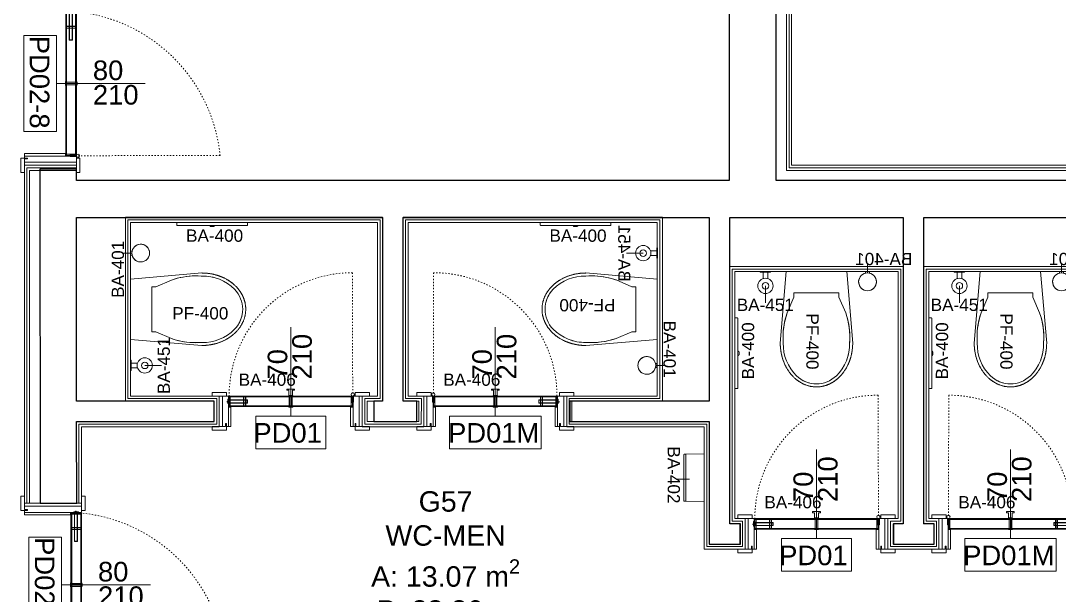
# Model space of a CAD drawing. Header units: centimetres. Extents: x 118932 to 154602, y -32682 to -23521.
# Drawn here: x 134831 to 135339, y -29426 to -29145 of the extents above; entities that cross this region are included whole.
import ezdxf

# ---------------------------------------------------------------- set-up
doc = ezdxf.new("R2010")
doc.units = ezdxf.units.CM
doc.header["$LTSCALE"] = 50
doc.header["$MEASUREMENT"] = 0
doc.linetypes.add('ACAD_ISO03W100', pattern=[30, 12, -18])
for name, color, linetype, lineweight, true_color in [('GEN_00_BL_Yazı', 7, 'Continuous', 0, 0x4f5250), ('GEN_00_BL_Ölçü Dış', 7, 'Continuous', 5, 0x766a5e), ('GEN_02_TF_Islak Hacim', 7, 'Continuous', 5, 0x007cb0), ('GEN_02_TF_Kapı', 7, 'Continuous', 9, 0x4a3526), ('GEN_05_ML_Ahşap', 7, 'Continuous', 9, 0x745e3d), ('GEN_05_ML_Alçıpan_giydirme', 7, 'Continuous', 18, 0x7ebab5), ('GEN_06_GR_İnce', 7, 'Continuous', 13, 0xb0b0a9), ('KALACAK DUVARLAR', 7, 'Continuous', 30, 0x005387)]:
    doc.layers.add(name, color=color, linetype=linetype, lineweight=lineweight, true_color=true_color)
doc.styles.add('ARIAL', font='arial.ttf')
doc.styles.add('arial_1_18', font='arial.ttf', dxfattribs={"height": 0.2})
doc.styles.add('Arial_6', font='arial.ttf', dxfattribs={"height": 59.5325})

# ---------------------------------------------------------------- blocks, each defined once
blk = doc.blocks.new('KALACAK DUVARLAR LEVEL 0 A BLOK')
at = {"layer": 'KALACAK DUVARLAR'}
blk.add_line((59713.87, 8268.41), (59713.87, 8268.41), dxfattribs=at)
for points in [[(60233.29, 8078.24), (60231.9, 8079.63), (60231.9, 8268.41), (60056.7, 8268.41), (60056.7, 9451.6), (60105.33, 9451.6), (60105.33, 9417.64), (60123.33, 9417.64), (60123.33, 9468.1), (59695.87, 9468.1), (59695.87, 9405.6), (59717.37, 9405.6), (59717.37, 9450.1), (59999.61, 9450.1), (59999.61, 9405.6), (60033.61, 9405.6), (60033.61, 8465.69), (59695.87, 8465.69), (59695.87, 8432.78)], [(60033.61, 8447.69), (60033.61, 8268.41), (59713.87, 8268.41), (59713.87, 8273.94), (59695.87, 8273.94), (59696.05, 8110.39), (59714.05, 8110.39), (59713.87, 8150.4), (59781.37, 8150.4), (59781.37, 8160.4), (59713.87, 8160.4), (59713.87, 8250.4), (59863.87, 8250.4), (59863.87, 8160.4), (59859.57, 8160.4), (59859.57, 8150.4), (59880.57, 8150.4), (59880.57, 8160.4), (59873.88, 8160.4), (59873.88, 8250.4), (60023.88, 8250.4), (60023.88, 8160.4), (59955.57, 8160.4), (59955.57, 8150.4), (60023.88, 8150.4), (60023.88, 8090.4), (60039.08, 8090.4), (60039.08, 8100.4), (60033.88, 8100.4), (60033.88, 8250.4), (60044.8, 8250.4), (60118.89, 8250.4), (60118.89, 8100.4), (60114.08, 8100.4), (60114.08, 8090.4), (60134.08, 8090.4), (60134.08, 8100.4), (60128.89, 8100.4), (60128.89, 8250.4), (60213.89, 8250.4)]]:
    blk.add_lwpolyline(points, dxfattribs=at)
blk = doc.blocks.new('Toilet-Tissue-Dispenser_Bobrick_B-35883 - BA-400 Double Paper Holder-13679418-RESTROOMS _ POOL BAR - PLANS')
at = {"layer": 'GEN_02_TF_Islak Hacim'}
for p, q in [((40839.4, 11299.3), (40839.4, 11312)), ((40839.4, 11312), (41185.5, 11312)), ((41001.8, 11297.7), (40841, 11297.7)), ((41023.2, 11297.7), (41001.8, 11297.7)), ((41183.9, 11297.7), (41023.2, 11297.7)), ((41185.5, 11312), (41185.5, 11299.3)), ((41019.6, 11291.4), (41005.3, 11291.4))]:
    blk.add_line(p, q, dxfattribs=at)
for centre, radius, start, end in [((40841, 11299.3), 1.59, 180, 270), ((41001.8, 11296.8), 0.879, 90, 187.2939), ((41007, 11297.5), 6.14, 187.2939, 247.3604), ((41017.9, 11297.5), 6.14, 292.6396, 352.7061), ((41023.2, 11296.8), 0.879, 352.7061, 90), ((41183.9, 11299.3), 1.59, 270, 0), ((41005.3, 11292.2), 0.8, 204.0212, 270), ((41019.6, 11292.2), 0.8, 270, 335.9788)]:
    blk.add_arc(centre, radius, start, end, dxfattribs=at)
at = {"layer": 'GEN_00_BL_Yazı', "insert": (40884.6, 11216.8), "char_height": 60, "width": 265.421, "attachment_point": 7, "rotation": 359.924, "style": 'Arial_6'}
blk.add_mtext('BA-400', dxfattribs=at)
blk = doc.blocks.new('BA 401 toilet brush holder')
at = {"layer": 'GEN_00_BL_Yazı'}
blk.add_line((-0.01, -4.19), (-0.01, -8.64), dxfattribs=at)
at = {"layer": 'GEN_02_TF_Islak Hacim'}
for p, q in [((-1, -4.23), (-1, -5)), ((-1, -4.23), (-1, -5)), ((-1, -5), (1, -5)), ((1, -5), (-1, -5)), ((1, -5), (1, -4.23)), ((1, -4.23), (1, -5))]:
    blk.add_line(p, q, dxfattribs=at)
blk.add_circle((0, 0), 4.35, dxfattribs=at)
blk.add_arc((0, 0), 4.35, 283.2903, 256.7097, dxfattribs=at)
at = {"layer": 'GEN_00_BL_Yazı', "insert": (21.94, -14.19), "char_height": 6, "width": 26.5421, "attachment_point": 1, "rotation": 180, "style": 'Arial_6'}
blk.add_mtext('BA-401', dxfattribs=at)
blk = doc.blocks.new('BA 406 HOOK')
at = {"layer": 'GEN_02_TF_Islak Hacim'}
for p, q in [((-2.38, 0), (-2.38, -0.32)), ((-2.38, 0), (2.38, 0)), ((-2.3, 0), (-2.38, 0)), ((2.38, 0), (2.3, 0)), ((2.38, -0.32), (2.38, 0)), ((-2.38, -0.32), (-2.3, -0.32)), ((-0.92, -0.32), (-2.38, -0.32)), ((-1.91, -3.19), (-1.91, -3.81)), ((-1.91, -3.19), (-0.92, -3.19)), ((-1.84, -3.19), (-1.91, -3.19)), ((-1.91, -3.81), (-1.84, -3.81)), ((1.9, -3.81), (-1.91, -3.81)), ((-0.92, -0.32), (-0.92, -3.19)), ((0.92, -3.19), (0.92, -0.32)), ((2.38, -0.32), (0.92, -0.32)), ((0.92, -3.19), (1.9, -3.19)), ((1.9, -3.19), (1.84, -3.19)), ((1.84, -3.81), (1.9, -3.81)), ((1.9, -3.81), (1.9, -3.19)), ((2.3, -0.32), (2.38, -0.32))]:
    blk.add_line(p, q, dxfattribs=at)
at = {"layer": 'GEN_00_BL_Yazı', "insert": (25.5, -11.38), "char_height": 6, "width": 26.5421, "attachment_point": 1, "rotation": 180, "style": 'Arial_6'}
blk.add_mtext('BA-406', dxfattribs=at)
blk = doc.blocks.new('common areas toilet pf400')
at = {"layer": 'GEN_02_TF_Islak Hacim'}
for p, q in [((0, 14.8), (34.95, 17.75)), ((0, 14.8), (34.95, 17.75)), ((0, -14.8), (0, 14.8)), ((10.45, 10.98), (12.45, 10.98)), ((10.45, -11.02), (10.45, 10.98)), ((10.45, 10.98), (12.45, 10.98)), ((12.45, 10.98), (20.12, 14.31)), ((12.45, 10.98), (20.12, 14.31)), ((10.45, -8.02), (10.45, -11.02)), ((34.95, -17.75), (0, -14.8)), ((34.95, -17.75), (0, -14.8)), ((12.45, -11.02), (10.45, -11.02)), ((12.45, -11.02), (10.45, -11.02))]:
    blk.add_line(p, q, dxfattribs=at)
at = {"layer": 'GEN_02_TF_Islak Hacim', "flags": 128}
blk.add_lwpolyline([(20.12, -14.35, 0.102893), (34.95, -16.27, 0.208147), (50.97, -9.8, 0.407287), (50.97, 9.76, 0.208147), (34.95, 16.23, 0.102893), (20.12, 14.31), (21.51, 14.77), (22.93, 15.16), (24.36, 15.5), (25.8, 15.79), (27.25, 16.01), (28.71, 16.18), (30.17, 16.29), (31.64, 16.33), (33.11, 16.33), (34.58, 16.26), (34.95, 16.23, -0.103003), (43.63, 14.66)], format="xyb", dxfattribs=at)
blk.add_lwpolyline([(34.95, -16.27), (33.48, -16.35), (32.01, -16.38), (30.55, -16.34), (29.08, -16.25), (27.62, -16.1), (26.16, -15.89), (24.72, -15.62), (23.29, -15.29), (21.87, -14.91), (20.47, -14.47), (20.12, -14.35), (12.45, -11.02), (10.45, -11.02)], dxfattribs=at)
at = {"layer": 'GEN_02_TF_Islak Hacim'}
blk.add_arc((40.95, -0.02), 14, 330.4944, 345.2869, dxfattribs=at)
blk.add_rational_spline([(34.95, -17.75), (42.82, -17.75), (49.63, -14.5), (53.57, -8.88), (57.5, -3.25), (57.5, 3.25), (53.57, 8.88), (49.63, 14.5), (42.82, 17.75), (34.95, 17.75), (36.56, 17.75), (39.77, 17.45), (44.36, 16.13), (48.47, 13.99), (51.9, 11.16), (54.48, 7.77), (56.09, 3.98), (56.45, 1.33), (56.45, 0), (56.45, -1.33), (56.09, -3.98), (54.48, -7.77), (51.9, -11.16), (48.47, -13.99), (44.36, -16.13), (39.77, -17.45), (36.56, -17.75), (34.95, -17.75)], [1, 0.910683602523, 0.910683602523, 1, 0.910683602523, 0.910683602523, 1, 0.910683602523, 0.910683602523, 1, 1, 1, 1, 1, 1, 1, 1, 1, 1, 1, 1, 1, 1, 1, 1, 1, 1, 1], degree=3, knots=[0, 0, 0, 0, 1.047198, 1.047198, 1.047198, 2.094395, 2.094395, 2.094395, 3.141593, 3.141593, 3.141593, 3.28445, 3.427307, 3.570164, 3.713021, 3.855878, 3.998736, 4.141593, 4.141593, 4.141593, 4.28445, 4.427307, 4.570164, 4.713021, 4.855878, 4.998736, 5.141593, 5.141593, 5.141593, 5.141593], dxfattribs=at)
at = {"layer": 'GEN_00_BL_Yazı', "insert": (20.45, -5.06), "char_height": 6, "width": 13.2711, "attachment_point": 7, "style": 'Arial_6'}
blk.add_mtext('PF-400', dxfattribs=at)
blk = doc.blocks.new('hand dryer ba402')
at = {"layer": 'GEN_00_BL_Yazı'}
blk.add_line((-13.71, 11), (-7.12, 11), dxfattribs=at)
at = {"layer": 'GEN_02_TF_Islak Hacim'}
blk.add_lwpolyline([(-8.94, 0.17), (0, 0), (0, 23.33), (-8.94, 23.16), (-8.94, 0.17), (-9.73, 0.17, -0.414214), (-9.93, 0.37), (-9.93, 22.96, -0.414214), (-9.74, 23.16), (-8.94, 23.16)], format="xyb", dxfattribs=at)
at = {"layer": 'GEN_00_BL_Yazı', "insert": (-11.87, -0.94), "char_height": 6, "width": 26.5421, "attachment_point": 3, "rotation": 270.0002, "style": 'Arial_6'}
blk.add_mtext('BA-402', dxfattribs=at)
blk = doc.blocks.new('Accessory-Tissue_Holder-KOHLER-Composed-K-73148 - BA-451 SPARE TP-14820996-TYPE GxL')
at = {"layer": 'GEN_00_BL_Yazı'}
blk.add_line((-52678, -5376.6), (-52678.1, -5294), dxfattribs=at)
at = {"layer": 'GEN_02_TF_Islak Hacim'}
blk.add_lwpolyline([(-52653.4, -5226.7), (-52667.2, -5226.7), (-52688.8, -5226.7), (-52702.6, -5226.7, -0.414214), (-52703.4, -5225.8), (-52703.4, -5224.2), (-52652.6, -5224.2), (-52652.6, -5225.8, -0.414214)], format="xyb", close=True, dxfattribs=at)
for points in [[(-52688.8, -5226.7, 0.414214), (-52689.4, -5227.3), (-52689.4, -5258.6)], [(-52666.5, -5258.6), (-52666.5, -5227.3, 0.414214), (-52667.2, -5226.7)]]:
    blk.add_lwpolyline(points, format="xyb", dxfattribs=at)
for radius in [37.3, 15.9]:
    blk.add_circle((-52678, -5294.1), radius, dxfattribs=at)
at = {"layer": 'GEN_00_BL_Yazı', "insert": (-52538.9, -5356.8), "char_height": 60, "width": 265.421, "attachment_point": 3, "style": 'Arial_6'}
blk.add_mtext('BA-451', dxfattribs=at)
blk = doc.blocks.new('LEVEL 0 ISLAK HACİM')
at = {"xscale": 0.1, "yscale": 0.1, "zscale": 0.1}
for p in [(-9532.85, -3968.44, 0), (-9354.84, -3968.44, 0)]:
    blk.add_blockref('Toilet-Tissue-Dispenser_Bobrick_B-35883 - BA-400 Double Paper Holder-13679418-RESTROOMS _ POOL BAR - PLANS', p, dxfattribs=at)
at = {"extrusion": (-0.000295505, 0.000122402, 1), "xscale": -0.1000000000000001, "yscale": 0.1000000000000002, "zscale": 0.1000000000000001, "rotation": 270.0000020724087}
blk.add_blockref('Accessory-Tissue_Holder-KOHLER-Composed-K-73148 - BA-451 SPARE TP-14820996-TYPE GxL', (-4691.05, 2415.55, 1.19), dxfattribs=at)
at = {"color": 1, "lineweight": 100}
for name, p, rotation in [('BA 401 toilet brush holder', (-5466.61, -2852.24, 0), 270), ('BA 401 toilet brush holder', (-5218.71, -2907.25, 0), 90), ('BA 406 HOOK', (-5393.11, -2922.62, 0.01), 180), ('BA 406 HOOK', (-5292.91, -2922.62, 0.01), 180), ('BA 406 HOOK', (-5135.59, -2982.62, 0.01), 180), ('BA 406 HOOK', (-5040.59, -2982.62, 0.01), 180)]:
    blk.add_blockref(name, p, dxfattribs=dict(at, rotation=rotation))
at = {"color": 1, "lineweight": 100, "xscale": -1, "rotation": 180}
for p in [(-5110.59, -2866.33, 0), (-5015.57, -2866.33, 0)]:
    blk.add_blockref('BA 401 toilet brush holder', p, dxfattribs=at)
blk.add_blockref('common areas toilet pf400', (-5471.61, -2879.75, 0))
for name, p, rotation in [('common areas toilet pf400', (-5213.59, -2879.75, 0), 180), ('common areas toilet pf400', (-5135.59, -2861.33, 0), 270), ('common areas toilet pf400', (-5040.58, -2861.33, 0), 270), ('hand dryer ba402', (-5190.59, -2973.92, 0), 359.9998141143189)]:
    blk.add_blockref(name, p, dxfattribs=dict(rotation=rotation))
at = {"extrusion": (0.000122402, -0.000295505, 1), "xscale": 0.1000000000000002, "yscale": 0.1000000000000002, "zscale": 0.1000000000000002}
for p in [(107.21, -2338.91, 0.22), (202.21, -2338.91, 0.23)]:
    blk.add_blockref('Accessory-Tissue_Holder-KOHLER-Composed-K-73148 - BA-451 SPARE TP-14820996-TYPE GxL', p, dxfattribs=at)
at = {"xscale": 0.1000000000000026, "yscale": 0.1000000000000026, "zscale": 0.1000000000000026, "rotation": 90}
for p in [(-4044.39, -7002.57, 0), (-3949.38, -7002.57, 0)]:
    blk.add_blockref('Toilet-Tissue-Dispenser_Bobrick_B-35883 - BA-400 Double Paper Holder-13679418-RESTROOMS _ POOL BAR - PLANS', p, dxfattribs=at)
at = {"extrusion": (0.000295505, 0.000122402, 1), "xscale": 0.1000000000000001, "yscale": 0.1000000000000001, "zscale": 0.1000000000000001, "rotation": 89.99999792759128}
blk.add_blockref('Accessory-Tissue_Holder-KOHLER-Composed-K-73148 - BA-451 SPARE TP-14820996-TYPE GxL', (-5994.02, 2360.55, -1.97), dxfattribs=at)
blk = doc.blocks.new('level 0 main tower duvarlar')
at = {"layer": 'GEN_05_ML_Alçıpan_giydirme'}
for points in [[(-2390.86, -1352.17), (-2486.58, -1256.45), (-2486.58, -1079.54), (-2661.78, -1079.54), (-2661.78, 47.14)], [(-2660.53, 47.14), (-2660.53, -1078.29), (-2485.33, -1078.29), (-2485.33, -1255.93), (-2389.98, -1351.28)], [(-2659.28, 47.14), (-2659.28, -1077.04), (-2484.08, -1077.04), (-2484.08, -1255.41), (-2389.1, -1350.4), (-2401.45, -1362.81)], [(-3009.61, -1084.54), (-3009.61, -1077.04), (-3035.11, -1077.04), (-3035.11, -1242.55), (-3007.11, -1242.55), (-3007.11, -1205.05), (-2939.61, -1205.05), (-2939.61, -1190.05), (-2983.11, -1190.05), (-2983.11, -1105.04), (-2862.1, -1105.04), (-2862.1, -1190.05), (-2869.61, -1190.05), (-2869.61, -1205.05), (-2839.41, -1205.05), (-2839.41, -1190.05), (-2847.1, -1190.05), (-2847.1, -1105.04), (-2725.09, -1105.04), (-2725.09, -1190.05), (-2769.41, -1190.05), (-2769.41, -1205.05), (-2702.09, -1205.05), (-2702.09, -1265.05), (-2682.09, -1265.05), (-2682.09, -1250.05), (-2687.09, -1250.05), (-2687.09, -1129.13), (-2607.09, -1129.13), (-2607.09, -1250.05), (-2612.09, -1250.05), (-2612.09, -1265.05), (-2587.09, -1265.05), (-2587.09, -1250.05), (-2592.09, -1250.05), (-2592.09, -1129.13), (-2512.08, -1129.13)], [(-3033.86, -1242.55), (-3033.86, -1078.29), (-3009.61, -1078.29)], [(-3009.61, -1079.54), (-3032.61, -1079.54), (-3032.61, -1242.55)], [(-3009.61, -1242.55), (-3009.61, -1202.55), (-2942.11, -1202.55), (-2942.11, -1192.55), (-2985.61, -1192.55), (-2985.61, -1102.54), (-2859.6, -1102.54), (-2859.6, -1192.55), (-2867.11, -1192.55), (-2867.11, -1202.55), (-2841.95, -1202.55), (-2841.88, -1192.55), (-2849.6, -1192.55), (-2849.6, -1102.54), (-2722.59, -1102.54), (-2722.59, -1192.55), (-2766.91, -1192.55), (-2766.91, -1202.55), (-2699.59, -1202.55), (-2699.59, -1262.55), (-2684.59, -1262.55), (-2684.59, -1252.55), (-2689.59, -1252.55), (-2689.59, -1126.63), (-2604.59, -1126.63), (-2604.59, -1252.55), (-2609.59, -1252.55), (-2609.59, -1262.55), (-2589.59, -1262.55), (-2589.59, -1252.55), (-2594.59, -1252.55), (-2594.59, -1126.63), (-2509.58, -1126.63)], [(-3008.36, -1242.55), (-3008.36, -1203.8), (-2940.86, -1203.8), (-2940.86, -1191.3), (-2984.36, -1191.3), (-2984.36, -1103.79), (-2860.85, -1103.79), (-2860.85, -1191.3), (-2868.36, -1191.3), (-2868.36, -1203.8), (-2840.68, -1203.8), (-2840.64, -1191.3), (-2848.35, -1191.3), (-2848.35, -1103.79), (-2723.84, -1103.79), (-2723.84, -1191.3), (-2768.16, -1191.3), (-2768.16, -1203.8), (-2700.84, -1203.8), (-2700.84, -1263.8), (-2683.34, -1263.8), (-2683.34, -1251.3), (-2688.34, -1251.3), (-2688.34, -1127.88), (-2605.84, -1127.88), (-2605.84, -1251.3), (-2610.84, -1251.3), (-2610.84, -1263.8), (-2588.34, -1263.8), (-2588.34, -1251.3), (-2593.34, -1251.3), (-2593.34, -1127.88), (-2510.83, -1127.88)]]:
    blk.add_lwpolyline(points, dxfattribs=at)
blk = doc.blocks.new('PD01')
at = {"layer": 'GEN_02_TF_Kapı'}
for p, q in [((-65.5, 0), (-70, 0)), ((-65.5, 0), (-65.5, -15)), ((-58.07, 0), (-58.07, -5.2, 0)), ((-57.07, 0), (-57.07, -5.2, 0)), ((-35.7, 0), (-35.7, -5.2, 0)), ((-34.31, 0), (-34.31, -5.2, 0)), ((-5.1, 0.14), (-5.1, -3)), ((-4.8, 0.01), (-4.8, -3)), ((-4.5, 0.01), (-4.5, -3)), ((-4.2, 0.14), (-4.2, -3)), ((-66.2, -2.73), (-65.2, -2.06)), ((-66.2, -2.99), (-66.2, -2.73)), ((-66.2, -2.99), (-65.2, -3.11)), ((-65.8, -1.47), (-65.8, -2.46)), ((-65.7, -1.47), (-65.8, -1.47)), ((-65.8, -3.04), (-65.8, -3.69)), ((-65.8, -3.69), (-65.7, -3.69)), ((-65.18, -2.6), (-65.5, -2.26)), ((-65.18, -2.6), (-65.5, -2.26)), ((-65.18, -2.6), (-65.5, -3.01)), ((-4.8, 0), (-65.2, 0)), ((-65.2, -5.2), (-65.2, 0)), ((-4.8, -0.4), (-65.2, -0.4)), ((-65.2, -2.06), (-65.2, -3.11)), ((-65.2, -2.54), (-65.2, -2.12)), ((-65.18, -2.54), (-65.2, -2.54)), ((-65.2, -2.55), (-65.18, -2.55)), ((-65.2, -2.65), (-65.2, -2.55)), ((-65.2, -2.65), (-65.18, -2.65)), ((-65.2, -3.08), (-65.2, -2.66)), ((-65.18, -2.66), (-65.2, -2.66)), ((-65.2, -3.11), (-65.2, -2.99)), ((-4.8, -4.8), (-65.2, -4.8)), ((-65.18, -2.1), (-64.82, -2.1)), ((-65.18, -2.54), (-65.18, -2.12)), ((-65.18, -2.12), (-64.82, -2.12)), ((-65.18, -2.45), (-65.18, -2.55)), ((-65.18, -2.45), (-65.07, -2.45)), ((-65.18, -2.65), (-65.18, -2.55)), ((-65.18, -2.65), (-65.18, -2.75)), ((-65.18, -3.08), (-65.18, -2.66)), ((-65.18, -2.75), (-65.07, -2.75)), ((-64.82, -3.08), (-65.18, -3.08)), ((-64.82, -3.1), (-65.18, -3.1)), ((-65.07, -2.12), (-65.07, -3.08)), ((-65.07, -2.45), (-65.07, -2.75)), ((-64.82, -2.12), (-64.82, -3.08)), ((-64.8, -2.12), (-64.8, -3.08)), ((-64.6, -4.8), (-64.6, -0.4)), ((-5.4, -4.8), (-5.4, -0.4)), ((-5.2, -2.12), (-5.2, -3.08)), ((-4.82, -2.1), (-5.18, -2.1)), ((-5.18, -3.1), (-4.82, -3.1)), ((-5.1, -3), (-4.8, -3)), ((-4.93, -2.12), (-4.93, -3.08)), ((-4.82, -2.45), (-4.93, -2.45)), ((-4.93, -2.45), (-4.93, -2.75)), ((-4.82, -2.75), (-4.93, -2.75)), ((-4.82, -2.6), (-4.5, -2.26)), ((-4.82, -2.6), (-4.5, -2.26)), ((-4.82, -2.45), (-4.82, -2.55)), ((-4.8, -2.55), (-4.82, -2.55)), ((-4.82, -2.65), (-4.82, -2.55)), ((-4.82, -2.6), (-4.5, -3.01)), ((-4.82, -2.65), (-4.82, -2.75)), ((-4.8, -2.65), (-4.82, -2.65)), ((-4.8, -5.2), (-4.8, 0)), ((-4.8, -2.54), (-4.8, -2.12)), ((-4.8, -2.65), (-4.8, -2.55)), ((-4.8, -3.08), (-4.8, -2.66)), ((-4.5, 0), (-4.5, -15)), ((-4.5, 0), (0, 0)), ((-4.5, -3), (-4.2, -3)), ((-64.3, -5.4), (-65.5, -5.4)), ((-4.8, -5.2), (-65.2, -5.2)), ((-64.3, -5.4), (-64.3, -15)), ((-34.41, -5.2), (-35.6, -5.2)), ((-5.7, -5.4), (-5.7, -15)), ((-5.7, -5.4), (-4.5, -5.4)), ((-66.5, -13.5), (-66.9, -13.5)), ((-66.9, -13.5), (-66.9, -15)), ((-66.5, -15), (-66.5, -13.5)), ((-64.3, -15), (-66.5, -15)), ((-5.7, -15), (-3.5, -15)), ((-3.5, -15), (-3.5, -13.5)), ((-3.5, -13.5), (-3.1, -13.5)), ((-3.1, -13.5), (-3.1, -15)), ((-3.1, -15), (0, -15))]:
    blk.add_line(p, q, dxfattribs=at)
at = {"layer": 'GEN_02_TF_Kapı', "linetype": 'ACAD_ISO03W100', "ltscale": 0.001}
blk.add_lwpolyline([(-65.2, 0, -0.414214), (-4.8, 60.4), (-4.65, 0.8)], format="xyb", dxfattribs=at)
at = {"layer": 'GEN_02_TF_Kapı'}
for points in [[(-66.5, 0), (-73.5, 0), (-73.5, 1.75), (-66.5, 1.75)], [(-68.5, 0), (-70, 0), (-70, -15), (-68.5, -15)], [(-57.97, 0), (-58.07, 0), (-58.07, -5.2), (-57.97, -5.2)], [(-58.07, 0), (-57.97, 0), (-57.97, -5.2), (-58.07, -5.2)], [(-57.17, -5.2), (-57.97, -5.2), (-57.97, 0), (-57.17, 0)], [(-57.17, 0), (-57.07, 0), (-57.07, -5.2), (-57.17, -5.2)], [(-57.07, 0), (-57.17, 0), (-57.17, -5.2), (-57.07, -5.2)], [(-36, 0), (-34, 0), (-34, 0.2), (-34.4, 0.3), (-35.6, 0.3), (-36, 0.2)], [(-35.6, 0), (-35.7, 0), (-35.7, -5.2), (-35.6, -5.2)], [(-35.6, -5.2), (-34.4, -5.2), (-34.4, 0), (-35.6, 0)], [(-34.41, 0), (-34.31, 0), (-34.31, -5.2), (-34.41, -5.2)], [(-3.5, 0), (3.5, 0), (3.5, 1.75), (-3.5, 1.75)], [(-65.7, -3.69), (-65.5, -3.69), (-65.5, -1.47), (-65.7, -1.47)], [(-65.2, -3.47), (-65, -3.47), (-65, -1.55), (-65.2, -1.55)], [(-56.25, -1.95), (-65.1, -1.95), (-65.1, -3.47), (-56.25, -3.47)], [(-56.35, -2.05), (-65, -2.05), (-65, -3.37), (-56.35, -3.37)], [(0, 0), (-1.5, 0), (-1.5, -15), (0, -15)], [(-36.01, -5.4), (-34.01, -5.4), (-34.01, -5.2), (-36.01, -5.2)]]:
    blk.add_lwpolyline(points, close=True, dxfattribs=at)
for points in [[(-4.8, -2.54), (-4.82, -2.54), (-4.82, -2.12), (-5.18, -2.12), (-5.18, -3.08), (-4.82, -3.08), (-4.82, -2.66), (-4.8, -2.66)], [(-66.9, -15), (-73.5, -15), (-73.5, -16.75), (-66.5, -16.75), (-66.5, -15)], [(-3.1, -15), (3.5, -15), (3.5, -16.75), (-3.5, -16.75), (-3.5, -15)]]:
    blk.add_lwpolyline(points, dxfattribs=at)
blk.add_circle((-4.65, 0.8), 0.8, dxfattribs=at)
for centre, start, end in [((-65.18, -2.12), 91.5433, 178.4567), ((-65.18, -3.08), 181.5433, 268.4567), ((-64.82, -2.12), 1.5433, 88.4567), ((-64.82, -3.08), 271.5433, 358.4567), ((-5.18, -2.12), 91.5433, 178.4567), ((-5.18, -3.08), 181.5433, 268.4567), ((-4.82, -2.12), 1.5433, 88.4567), ((-4.82, -3.08), 271.5433, 358.4567)]:
    blk.add_arc(centre, 0.0206, start, end, dxfattribs=at)
at = {"layer": 'GEN_05_ML_Ahşap'}
blk.add_lwpolyline([(-35, -9.81), (-35, 33.75)], dxfattribs=at)
blk.add_lwpolyline([(-17.84, -25.81), (-52.16, -25.81), (-52.16, -9.81), (-17.84, -9.81)], close=True, dxfattribs=at)
at = {"layer": 'GEN_00_BL_Yazı', "char_height": 9.6, "attachment_point": 7, "rotation": 90, "style": 'arial_1_18'}
for s, insert in [('\\A1;210', (-24.56, 8.09)), ('\\A1;70', (-36.56, 8.07))]:
    blk.add_mtext_dynamic_manual_height_columns(s, width=2834.1518, gutter_width=1500, heights=[310.23], dxfattribs=dict(at, insert=insert))
at = {"layer": 'GEN_00_BL_Yazı', "insert": (-19.75, -22.98), "char_height": 9.6, "attachment_point": 9, "style": 'arial_1_18'}
blk.add_mtext_dynamic_manual_height_columns('\\A1;PD01', width=2834.1518, gutter_width=1500, heights=[310.23], dxfattribs=at)
blk = doc.blocks.new('PD02-8')
at = {"layer": 'GEN_02_TF_Kapı'}
for p, q in [((-75.5, 0), (-80, 0)), ((-75.5, 0), (-75.5, -25.5)), ((-68.07, 0), (-68.07, -5.2, 0)), ((-67.07, 0), (-67.07, -5.2, 0)), ((-40.7, 0), (-40.7, -5.2, 0)), ((-39.31, 0), (-39.31, -5.2, 0)), ((-5.1, 0.14), (-5.1, -3)), ((-4.8, 0.01), (-4.8, -3)), ((-4.5, 0.01), (-4.5, -3)), ((-4.2, 0.14), (-4.2, -3)), ((-76.2, -2.73), (-75.2, -2.06)), ((-76.2, -2.99), (-76.2, -2.73)), ((-76.2, -2.99), (-75.2, -3.11)), ((-75.8, -1.47), (-75.8, -2.46)), ((-75.7, -1.47), (-75.8, -1.47)), ((-75.8, -3.04), (-75.8, -3.69)), ((-75.8, -3.69), (-75.7, -3.69)), ((-75.18, -2.6), (-75.5, -2.26)), ((-75.18, -2.6), (-75.5, -2.26)), ((-75.18, -2.6), (-75.5, -3.01)), ((-4.8, 0), (-75.2, 0)), ((-75.2, -5.2), (-75.2, 0)), ((-4.8, -0.4), (-75.2, -0.4)), ((-75.2, -2.06), (-75.2, -3.11)), ((-75.2, -2.54), (-75.2, -2.12)), ((-75.18, -2.54), (-75.2, -2.54)), ((-75.2, -2.55), (-75.18, -2.55)), ((-75.2, -2.65), (-75.2, -2.55)), ((-75.2, -2.65), (-75.18, -2.65)), ((-75.2, -3.08), (-75.2, -2.66)), ((-75.18, -2.66), (-75.2, -2.66)), ((-75.2, -3.11), (-75.2, -2.99)), ((-4.8, -4.8), (-75.2, -4.8)), ((-75.18, -2.1), (-74.82, -2.1)), ((-75.18, -2.54), (-75.18, -2.12)), ((-75.18, -2.12), (-74.82, -2.12)), ((-75.18, -2.45), (-75.18, -2.55)), ((-75.18, -2.45), (-75.07, -2.45)), ((-75.18, -2.65), (-75.18, -2.55)), ((-75.18, -2.65), (-75.18, -2.75)), ((-75.18, -3.08), (-75.18, -2.66)), ((-75.18, -2.75), (-75.07, -2.75)), ((-74.82, -3.08), (-75.18, -3.08)), ((-74.82, -3.1), (-75.18, -3.1)), ((-75.07, -2.12), (-75.07, -3.08)), ((-75.07, -2.45), (-75.07, -2.75)), ((-74.82, -2.12), (-74.82, -3.08)), ((-74.8, -2.12), (-74.8, -3.08)), ((-74.6, -4.8), (-74.6, -0.4)), ((-5.4, -4.8), (-5.4, -0.4)), ((-5.2, -2.12), (-5.2, -3.08)), ((-4.82, -2.1), (-5.18, -2.1)), ((-5.18, -3.1), (-4.82, -3.1)), ((-5.1, -3), (-4.8, -3)), ((-4.93, -2.12), (-4.93, -3.08)), ((-4.82, -2.45), (-4.93, -2.45)), ((-4.93, -2.45), (-4.93, -2.75)), ((-4.82, -2.75), (-4.93, -2.75)), ((-4.82, -2.6), (-4.5, -2.26)), ((-4.82, -2.6), (-4.5, -2.26)), ((-4.82, -2.45), (-4.82, -2.55)), ((-4.8, -2.55), (-4.82, -2.55)), ((-4.82, -2.65), (-4.82, -2.55)), ((-4.82, -2.6), (-4.5, -3.01)), ((-4.82, -2.65), (-4.82, -2.75)), ((-4.8, -2.65), (-4.82, -2.65)), ((-4.8, -5.2), (-4.8, 0)), ((-4.8, -2.54), (-4.8, -2.12)), ((-4.8, -2.65), (-4.8, -2.55)), ((-4.8, -3.08), (-4.8, -2.66)), ((-4.5, 0), (-4.5, -25.5)), ((-4.5, 0), (0, 0)), ((-4.5, -3), (-4.2, -3)), ((-74.3, -5.4), (-75.5, -5.4)), ((-4.8, -5.2), (-75.2, -5.2)), ((-74.3, -5.4), (-74.3, -25.5)), ((-39.41, -5.2), (-40.6, -5.2)), ((-5.7, -5.4), (-5.7, -25.5)), ((-5.7, -5.4), (-4.5, -5.4)), ((-76.5, -24), (-76.9, -24)), ((-76.9, -24), (-76.9, -25.5)), ((-76.5, -25.5), (-76.5, -24)), ((-3.5, -25.5), (-3.5, -24)), ((-3.5, -24), (-3.1, -24)), ((-3.1, -24), (-3.1, -25.5)), ((-74.3, -25.5), (-76.5, -25.5)), ((-5.7, -25.5), (-3.5, -25.5)), ((-3.1, -25.5), (0, -25.5))]:
    blk.add_line(p, q, dxfattribs=at)
at = {"layer": 'GEN_02_TF_Kapı', "linetype": 'ACAD_ISO03W100', "ltscale": 0.001}
blk.add_lwpolyline([(-75.2, 0, -0.355376), (-4.8, 70.4), (-4.65, 0.8)], format="xyb", dxfattribs=at)
at = {"layer": 'GEN_02_TF_Kapı'}
for points in [[(-76.5, 0), (-83.5, 0), (-83.5, 1.75), (-76.5, 1.75)], [(-78.5, 0), (-80, 0), (-80, -25.5), (-78.5, -25.5)], [(-67.97, 0), (-68.07, 0), (-68.07, -5.2), (-67.97, -5.2)], [(-68.07, 0), (-67.97, 0), (-67.97, -5.2), (-68.07, -5.2)], [(-67.17, -5.2), (-67.97, -5.2), (-67.97, 0), (-67.17, 0)], [(-67.17, 0), (-67.07, 0), (-67.07, -5.2), (-67.17, -5.2)], [(-67.07, 0), (-67.17, 0), (-67.17, -5.2), (-67.07, -5.2)], [(-41, 0), (-39, 0), (-39, 0.2), (-39.4, 0.3), (-40.6, 0.3), (-41, 0.2)], [(-40.6, 0), (-40.7, 0), (-40.7, -5.2), (-40.6, -5.2)], [(-40.6, -5.2), (-39.4, -5.2), (-39.4, 0), (-40.6, 0)], [(-39.41, 0), (-39.31, 0), (-39.31, -5.2), (-39.41, -5.2)], [(-3.5, 0), (3.5, 0), (3.5, 1.75), (-3.5, 1.75)], [(-75.7, -3.69), (-75.5, -3.69), (-75.5, -1.47), (-75.7, -1.47)], [(-75.2, -3.47), (-75, -3.47), (-75, -1.55), (-75.2, -1.55)], [(-61.25, -1.95), (-75.1, -1.95), (-75.1, -3.47), (-61.25, -3.47)], [(-61.35, -2.05), (-75, -2.05), (-75, -3.37), (-61.35, -3.37)], [(0, 0), (-1.5, 0), (-1.5, -25.5), (0, -25.5)], [(-41.01, -5.4), (-39.01, -5.4), (-39.01, -5.2), (-41.01, -5.2)]]:
    blk.add_lwpolyline(points, close=True, dxfattribs=at)
for points in [[(-4.8, -2.54), (-4.82, -2.54), (-4.82, -2.12), (-5.18, -2.12), (-5.18, -3.08), (-4.82, -3.08), (-4.82, -2.66), (-4.8, -2.66)], [(-76.9, -25.5), (-83.5, -25.5), (-83.5, -27.25), (-76.5, -27.25), (-76.5, -25.5)], [(-3.1, -25.5), (3.5, -25.5), (3.5, -27.25), (-3.5, -27.25), (-3.5, -25.5)]]:
    blk.add_lwpolyline(points, dxfattribs=at)
blk.add_circle((-4.65, 0.8), 0.8, dxfattribs=at)
for centre, start, end in [((-75.18, -2.12), 91.5433, 178.4567), ((-75.18, -3.08), 181.5433, 268.4567), ((-74.82, -2.12), 1.5433, 88.4567), ((-74.82, -3.08), 271.5433, 358.4567), ((-5.18, -2.12), 91.5433, 178.4567), ((-5.18, -3.08), 181.5433, 268.4567), ((-4.82, -2.12), 1.5433, 88.4567), ((-4.82, -3.08), 271.5433, 358.4567)]:
    blk.add_arc(centre, 0.0206, start, end, dxfattribs=at)
at = {"layer": 'GEN_05_ML_Ahşap'}
blk.add_lwpolyline([(-40, -9.81), (-40, 33.75)], dxfattribs=at)
blk.add_lwpolyline([(-16.55, -25.81), (-63.45, -25.81), (-63.45, -9.81), (-16.55, -9.81)], close=True, dxfattribs=at)
at = {"layer": 'GEN_00_BL_Yazı', "char_height": 9.6, "attachment_point": 7, "rotation": 90, "style": 'arial_1_18'}
for s, insert in [('\\A1;210', (-29.56, 8.09)), ('\\A1;80', (-41.56, 8.07))]:
    blk.add_mtext_dynamic_manual_height_columns(s, width=2834.1518, gutter_width=1500, heights=[310.23], dxfattribs=dict(at, insert=insert))
at = {"layer": 'GEN_00_BL_Yazı', "insert": (-17.94, -22.98), "char_height": 9.6, "attachment_point": 9, "style": 'arial_1_18'}
blk.add_mtext_dynamic_manual_height_columns('\\A1;PD02-8', width=2834.1518, gutter_width=1500, heights=[310.23], dxfattribs=at)
blk = doc.blocks.new('PD02-9')
at = {"layer": 'GEN_02_TF_Kapı'}
for p, q in [((-75.5, 0), (-80, 0)), ((-75.5, 0), (-75.5, -28)), ((-4.8, 0), (-75.2, 0)), ((-75.2, -5.2), (-75.2, 0)), ((-68.07, 0), (-68.07, -5.2, 0)), ((-67.07, 0), (-67.07, -5.2, 0)), ((-40.7, 0), (-40.7, -5.2, 0)), ((-39.31, 0), (-39.31, -5.2, 0)), ((-5.1, 0.14), (-5.1, -3)), ((-4.8, 0.01), (-4.8, -3)), ((-4.8, -5.2), (-4.8, 0)), ((-4.5, 0.01), (-4.5, -3)), ((-4.5, 0), (-4.5, -28)), ((-4.5, 0), (0, 0)), ((-4.2, 0.14), (-4.2, -3)), ((-76.2, -2.73), (-75.2, -2.06)), ((-76.2, -2.99), (-76.2, -2.73)), ((-76.2, -2.99), (-75.2, -3.11)), ((-75.8, -1.47), (-75.8, -2.46)), ((-75.7, -1.47), (-75.8, -1.47)), ((-75.8, -3.04), (-75.8, -3.69)), ((-75.8, -3.69), (-75.7, -3.69)), ((-75.18, -2.6), (-75.5, -2.26)), ((-75.18, -2.6), (-75.5, -2.26)), ((-75.18, -2.6), (-75.5, -3.01)), ((-4.8, -0.4), (-75.2, -0.4)), ((-75.2, -2.06), (-75.2, -3.11)), ((-75.2, -2.54), (-75.2, -2.12)), ((-75.18, -2.54), (-75.2, -2.54)), ((-75.2, -2.55), (-75.18, -2.55)), ((-75.2, -2.65), (-75.2, -2.55)), ((-75.2, -2.65), (-75.18, -2.65)), ((-75.2, -3.08), (-75.2, -2.66)), ((-75.18, -2.66), (-75.2, -2.66)), ((-75.2, -3.11), (-75.2, -2.99)), ((-4.8, -4.8), (-75.2, -4.8)), ((-75.18, -2.1), (-74.82, -2.1)), ((-75.18, -2.54), (-75.18, -2.12)), ((-75.18, -2.12), (-74.82, -2.12)), ((-75.18, -2.45), (-75.18, -2.55)), ((-75.18, -2.45), (-75.07, -2.45)), ((-75.18, -2.65), (-75.18, -2.55)), ((-75.18, -2.65), (-75.18, -2.75)), ((-75.18, -3.08), (-75.18, -2.66)), ((-75.18, -2.75), (-75.07, -2.75)), ((-74.82, -3.08), (-75.18, -3.08)), ((-74.82, -3.1), (-75.18, -3.1)), ((-75.07, -2.12), (-75.07, -3.08)), ((-75.07, -2.45), (-75.07, -2.75)), ((-74.82, -2.12), (-74.82, -3.08)), ((-74.8, -2.12), (-74.8, -3.08)), ((-74.6, -4.8), (-74.6, -0.4)), ((-5.4, -4.8), (-5.4, -0.4)), ((-5.2, -2.12), (-5.2, -3.08)), ((-4.82, -2.1), (-5.18, -2.1)), ((-5.18, -3.1), (-4.82, -3.1)), ((-5.1, -3), (-4.8, -3)), ((-4.93, -2.12), (-4.93, -3.08)), ((-4.82, -2.45), (-4.93, -2.45)), ((-4.93, -2.45), (-4.93, -2.75)), ((-4.82, -2.75), (-4.93, -2.75)), ((-4.82, -2.6), (-4.5, -2.26)), ((-4.82, -2.6), (-4.5, -2.26)), ((-4.82, -2.45), (-4.82, -2.55)), ((-4.8, -2.55), (-4.82, -2.55)), ((-4.82, -2.65), (-4.82, -2.55)), ((-4.82, -2.6), (-4.5, -3.01)), ((-4.82, -2.65), (-4.82, -2.75)), ((-4.8, -2.65), (-4.82, -2.65)), ((-4.8, -2.54), (-4.8, -2.12)), ((-4.8, -2.65), (-4.8, -2.55)), ((-4.8, -3.08), (-4.8, -2.66)), ((-4.5, -3), (-4.2, -3)), ((-74.3, -5.4), (-75.5, -5.4)), ((-4.8, -5.2), (-75.2, -5.2)), ((-74.3, -5.4), (-74.3, -28)), ((-39.41, -5.2), (-40.6, -5.2)), ((-5.7, -5.4), (-5.7, -28)), ((-5.7, -5.4), (-4.5, -5.4)), ((-76.5, -26.5), (-76.9, -26.5)), ((-76.9, -26.5), (-76.9, -28)), ((-76.5, -28), (-76.5, -26.5)), ((-74.3, -28), (-76.5, -28)), ((-5.7, -28), (-3.5, -28)), ((-3.5, -28), (-3.5, -26.5)), ((-3.5, -26.5), (-3.1, -26.5)), ((-3.1, -26.5), (-3.1, -28)), ((-3.1, -28), (0, -28))]:
    blk.add_line(p, q, dxfattribs=at)
at = {"layer": 'GEN_02_TF_Kapı', "linetype": 'ACAD_ISO03W100', "ltscale": 0.001}
blk.add_lwpolyline([(-75.2, 0, -0.355376), (-4.8, 70.4), (-4.65, 0.8)], format="xyb", dxfattribs=at)
at = {"layer": 'GEN_02_TF_Kapı'}
for points in [[(-76.5, 0), (-83.5, 0), (-83.5, 1.75), (-76.5, 1.75)], [(-78.5, 0), (-80, 0), (-80, -28), (-78.5, -28)], [(-67.97, 0), (-68.07, 0), (-68.07, -5.2), (-67.97, -5.2)], [(-68.07, 0), (-67.97, 0), (-67.97, -5.2), (-68.07, -5.2)], [(-67.17, -5.2), (-67.97, -5.2), (-67.97, 0), (-67.17, 0)], [(-67.17, 0), (-67.07, 0), (-67.07, -5.2), (-67.17, -5.2)], [(-67.07, 0), (-67.17, 0), (-67.17, -5.2), (-67.07, -5.2)], [(-41, 0), (-39, 0), (-39, 0.2), (-39.4, 0.3), (-40.6, 0.3), (-41, 0.2)], [(-40.6, 0), (-40.7, 0), (-40.7, -5.2), (-40.6, -5.2)], [(-40.6, -5.2), (-39.4, -5.2), (-39.4, 0), (-40.6, 0)], [(-39.41, 0), (-39.31, 0), (-39.31, -5.2), (-39.41, -5.2)], [(-3.5, 0), (3.5, 0), (3.5, 1.75), (-3.5, 1.75)], [(0, 0), (-1.5, 0), (-1.5, -28), (0, -28)], [(-75.7, -3.69), (-75.5, -3.69), (-75.5, -1.47), (-75.7, -1.47)], [(-75.2, -3.47), (-75, -3.47), (-75, -1.55), (-75.2, -1.55)], [(-61.25, -1.95), (-75.1, -1.95), (-75.1, -3.47), (-61.25, -3.47)], [(-61.35, -2.05), (-75, -2.05), (-75, -3.37), (-61.35, -3.37)], [(-41.01, -5.4), (-39.01, -5.4), (-39.01, -5.2), (-41.01, -5.2)]]:
    blk.add_lwpolyline(points, close=True, dxfattribs=at)
for points in [[(-4.8, -2.54), (-4.82, -2.54), (-4.82, -2.12), (-5.18, -2.12), (-5.18, -3.08), (-4.82, -3.08), (-4.82, -2.66), (-4.8, -2.66)], [(-76.9, -28), (-83.5, -28), (-83.5, -29.75), (-76.5, -29.75), (-76.5, -28)], [(-3.1, -28), (3.5, -28), (3.5, -29.75), (-3.5, -29.75), (-3.5, -28)]]:
    blk.add_lwpolyline(points, dxfattribs=at)
blk.add_circle((-4.65, 0.8), 0.8, dxfattribs=at)
for centre, start, end in [((-75.18, -2.12), 91.5433, 178.4567), ((-75.18, -3.08), 181.5433, 268.4567), ((-74.82, -2.12), 1.5433, 88.4567), ((-74.82, -3.08), 271.5433, 358.4567), ((-5.18, -2.12), 91.5433, 178.4567), ((-5.18, -3.08), 181.5433, 268.4567), ((-4.82, -2.12), 1.5433, 88.4567), ((-4.82, -3.08), 271.5433, 358.4567)]:
    blk.add_arc(centre, 0.0206, start, end, dxfattribs=at)
at = {"layer": 'GEN_05_ML_Ahşap'}
blk.add_lwpolyline([(-40, -9.81), (-40, 33.75)], dxfattribs=at)
blk.add_lwpolyline([(-16.55, -25.81), (-63.45, -25.81), (-63.45, -9.81), (-16.55, -9.81)], close=True, dxfattribs=at)
at = {"layer": 'GEN_00_BL_Yazı', "char_height": 9.6, "attachment_point": 7, "rotation": 90, "style": 'arial_1_18'}
for s, insert in [('\\A1;210', (-29.56, 8.09)), ('\\A1;80', (-41.56, 8.07))]:
    blk.add_mtext_dynamic_manual_height_columns(s, width=2834.1518, gutter_width=1500, heights=[310.23], dxfattribs=dict(at, insert=insert))
at = {"layer": 'GEN_00_BL_Yazı', "insert": (-17.94, -22.98), "char_height": 9.6, "attachment_point": 9, "style": 'arial_1_18'}
blk.add_mtext_dynamic_manual_height_columns('\\A1;PD02-9', width=2834.1518, gutter_width=1500, heights=[310.23], dxfattribs=at)
blk = doc.blocks.new('PD01M')
at = {"layer": 'GEN_02_TF_Kapı'}
for p, q in [((4.5, 0), (0, 0)), ((4.2, 0.14), (4.2, -3)), ((4.5, 0.01), (4.5, -3)), ((4.5, 0), (4.5, -15)), ((4.8, 0.01), (4.8, -3)), ((4.8, 0), (65.2, 0)), ((4.8, -5.2), (4.8, 0)), ((5.1, 0.14), (5.1, -3)), ((34.31, 0), (34.31, -5.2, 0)), ((35.7, 0), (35.7, -5.2, 0)), ((57.07, 0), (57.07, -5.2, 0)), ((58.07, 0), (58.07, -5.2, 0)), ((65.2, -5.2), (65.2, 0)), ((65.5, 0), (65.5, -15)), ((65.5, 0), (70, 0)), ((4.5, -3), (4.2, -3)), ((4.82, -2.6), (4.5, -2.26)), ((4.82, -2.6), (4.5, -2.26)), ((4.82, -2.6), (4.5, -3.01)), ((4.8, -0.4), (65.2, -0.4)), ((4.8, -2.54), (4.8, -2.12)), ((4.8, -2.55), (4.82, -2.55)), ((4.8, -2.65), (4.8, -2.55)), ((4.8, -2.65), (4.82, -2.65)), ((4.8, -3.08), (4.8, -2.66)), ((5.1, -3), (4.8, -3)), ((4.8, -4.8), (65.2, -4.8)), ((4.82, -2.1), (5.18, -2.1)), ((4.82, -2.45), (4.82, -2.55)), ((4.82, -2.45), (4.93, -2.45)), ((4.82, -2.65), (4.82, -2.55)), ((4.82, -2.65), (4.82, -2.75)), ((4.82, -2.75), (4.93, -2.75)), ((5.18, -3.1), (4.82, -3.1)), ((4.93, -2.12), (4.93, -3.08)), ((4.93, -2.45), (4.93, -2.75)), ((5.2, -2.12), (5.2, -3.08)), ((5.4, -4.8), (5.4, -0.4)), ((64.6, -4.8), (64.6, -0.4)), ((64.8, -2.12), (64.8, -3.08)), ((65.18, -2.1), (64.82, -2.1)), ((64.82, -2.12), (64.82, -3.08)), ((65.18, -2.12), (64.82, -2.12)), ((64.82, -3.08), (65.18, -3.08)), ((64.82, -3.1), (65.18, -3.1)), ((65.07, -2.12), (65.07, -3.08)), ((65.18, -2.45), (65.07, -2.45)), ((65.07, -2.45), (65.07, -2.75)), ((65.18, -2.75), (65.07, -2.75)), ((65.18, -2.54), (65.18, -2.12)), ((65.18, -2.6), (65.5, -2.26)), ((65.18, -2.6), (65.5, -2.26)), ((65.18, -2.45), (65.18, -2.55)), ((65.18, -2.54), (65.2, -2.54)), ((65.2, -2.55), (65.18, -2.55)), ((65.18, -2.65), (65.18, -2.55)), ((65.18, -2.6), (65.5, -3.01)), ((65.18, -2.65), (65.18, -2.75)), ((65.2, -2.65), (65.18, -2.65)), ((65.18, -3.08), (65.18, -2.66)), ((65.18, -2.66), (65.2, -2.66)), ((65.2, -2.06), (65.2, -3.11)), ((66.2, -2.73), (65.2, -2.06)), ((65.2, -2.54), (65.2, -2.12)), ((65.2, -2.65), (65.2, -2.55)), ((65.2, -3.08), (65.2, -2.66)), ((66.2, -2.99), (65.2, -3.11)), ((65.2, -3.11), (65.2, -2.99)), ((65.7, -1.47), (65.8, -1.47)), ((65.8, -3.69), (65.7, -3.69)), ((65.8, -1.47), (65.8, -2.46)), ((65.8, -3.04), (65.8, -3.69)), ((66.2, -2.99), (66.2, -2.73)), ((5.7, -5.4), (4.5, -5.4)), ((4.8, -5.2), (65.2, -5.2)), ((5.7, -5.4), (5.7, -15)), ((34.41, -5.2), (35.6, -5.2)), ((64.3, -5.4), (64.3, -15)), ((64.3, -5.4), (65.5, -5.4)), ((3.1, -15), (0, -15)), ((3.5, -13.5), (3.1, -13.5)), ((3.1, -13.5), (3.1, -15)), ((3.5, -15), (3.5, -13.5)), ((5.7, -15), (3.5, -15)), ((64.3, -15), (66.5, -15)), ((66.5, -15), (66.5, -13.5)), ((66.5, -13.5), (66.9, -13.5)), ((66.9, -13.5), (66.9, -15))]:
    blk.add_line(p, q, dxfattribs=at)
at = {"layer": 'GEN_02_TF_Kapı', "linetype": 'ACAD_ISO03W100', "ltscale": 0.001}
blk.add_lwpolyline([(65.2, 0, 0.414214), (4.8, 60.4), (4.65, 0.8)], format="xyb", dxfattribs=at)
at = {"layer": 'GEN_02_TF_Kapı'}
for points in [[(3.5, 0), (-3.5, 0), (-3.5, 1.75), (3.5, 1.75)], [(0, 0), (1.5, 0), (1.5, -15), (0, -15)], [(36, 0), (34, 0), (34, 0.2), (34.4, 0.3), (35.6, 0.3), (36, 0.2)], [(34.41, 0), (34.31, 0), (34.31, -5.2), (34.41, -5.2)], [(35.6, -5.2), (34.4, -5.2), (34.4, 0), (35.6, 0)], [(35.6, 0), (35.7, 0), (35.7, -5.2), (35.6, -5.2)], [(57.17, 0), (57.07, 0), (57.07, -5.2), (57.17, -5.2)], [(57.07, 0), (57.17, 0), (57.17, -5.2), (57.07, -5.2)], [(57.17, -5.2), (57.97, -5.2), (57.97, 0), (57.17, 0)], [(57.97, 0), (58.07, 0), (58.07, -5.2), (57.97, -5.2)], [(58.07, 0), (57.97, 0), (57.97, -5.2), (58.07, -5.2)], [(66.5, 0), (73.5, 0), (73.5, 1.75), (66.5, 1.75)], [(68.5, 0), (70, 0), (70, -15), (68.5, -15)], [(56.25, -1.95), (65.1, -1.95), (65.1, -3.47), (56.25, -3.47)], [(56.35, -2.05), (65, -2.05), (65, -3.37), (56.35, -3.37)], [(65.2, -3.47), (65, -3.47), (65, -1.55), (65.2, -1.55)], [(65.7, -3.69), (65.5, -3.69), (65.5, -1.47), (65.7, -1.47)], [(36.01, -5.4), (34.01, -5.4), (34.01, -5.2), (36.01, -5.2)]]:
    blk.add_lwpolyline(points, close=True, dxfattribs=at)
for points in [[(4.8, -2.54), (4.82, -2.54), (4.82, -2.12), (5.18, -2.12), (5.18, -3.08), (4.82, -3.08), (4.82, -2.66), (4.8, -2.66)], [(3.1, -15), (-3.5, -15), (-3.5, -16.75), (3.5, -16.75), (3.5, -15)], [(66.9, -15), (73.5, -15), (73.5, -16.75), (66.5, -16.75), (66.5, -15)]]:
    blk.add_lwpolyline(points, dxfattribs=at)
blk.add_circle((4.65, 0.8), 0.8, dxfattribs=at)
for centre, start, end in [((4.82, -2.12), 91.5433, 178.4567), ((4.82, -3.08), 181.5433, 268.4567), ((5.18, -2.12), 1.5433, 88.4567), ((5.18, -3.08), 271.5433, 358.4567), ((64.82, -2.12), 91.5433, 178.4567), ((64.82, -3.08), 181.5433, 268.4567), ((65.18, -2.12), 1.5433, 88.4567), ((65.18, -3.08), 271.5433, 358.4567)]:
    blk.add_arc(centre, 0.0206, start, end, dxfattribs=at)
at = {"layer": 'GEN_05_ML_Ahşap'}
blk.add_lwpolyline([(35, -9.81), (35, 33.75)], dxfattribs=at)
blk.add_lwpolyline([(57.38, -25.81), (12.62, -25.81), (12.62, -9.81), (57.38, -9.81)], close=True, dxfattribs=at)
at = {"layer": 'GEN_00_BL_Yazı', "char_height": 9.6, "attachment_point": 7, "rotation": 90, "style": 'arial_1_18'}
for s, insert in [('\\A1;210', (45.44, 8.09)), ('\\A1;70', (33.44, 8.07))]:
    blk.add_mtext_dynamic_manual_height_columns(s, width=2834.1518, gutter_width=1500, heights=[310.23], dxfattribs=dict(at, insert=insert))
at = {"layer": 'GEN_00_BL_Yazı', "insert": (56.57, -22.98), "char_height": 9.6, "attachment_point": 9, "style": 'arial_1_18'}
blk.add_mtext_dynamic_manual_height_columns('\\A1;PD01M', width=2834.1518, gutter_width=1500, heights=[310.23], dxfattribs=at)
blk = doc.blocks.new('level 0 a blok kapılar')
at = {"color": 5, "rotation": 270}
for name, p in [('PD02-8', (-972.68, -1184.76)), ('PD02-9', (-970.18, -1430.28))]:
    blk.add_blockref(name, p, dxfattribs=at)
at = {"color": 1}
for name, p in [('PD01', (-832.68, -1297.77)), ('PD01M', (-802.48, -1297.77)), ('PD01', (-575.16, -1357.77)), ('PD01M', (-550.16, -1357.77))]:
    blk.add_blockref(name, p, dxfattribs=at)
blk = doc.blocks.new('level 0 kapı')
at = {"color": 5}
blk.add_blockref('level 0 a blok kapılar', (1886.4, 1634.68), dxfattribs=at)
blk = doc.blocks.new('TEFRISLI MAHAL LEVEL 0 A BLOK')
at = {"layer": 'GEN_00_BL_Yazı', "insert": (-1091.13, -487.11), "char_height": 10, "attachment_point": 2, "style": 'ARIAL'}
blk.add_mtext('\\A1;\\pxqc;G57\\PWC-MEN \\PA: 13.07 m{\\H0.7x;\\S2^ ;}\\PP: 28.86 m', dxfattribs=at)

msp = doc.modelspace()

# ---------------------------------------------------------------- block references
msp.add_blockref('KALACAK DUVARLAR LEVEL 0 A BLOK', (75144.13, -37491.52))

# ---------------------------------------------------------------- next in the draw order: block references
msp.add_blockref('LEVEL 0 ISLAK HACİM', (140356.1, -26406.37, 0))

# ---------------------------------------------------------------- next in the draw order: block references
msp.add_blockref('level 0 main tower duvarlar', (137867.6, -28138.57))
at = {"layer": 'GEN_00_BL_Ölçü Dış'}
msp.add_blockref('TEFRISLI MAHAL LEVEL 0 A BLOK', (136129.97, -28888.13), dxfattribs=at)
at = {"layer": 'GEN_06_GR_İnce'}
msp.add_blockref('level 0 kapı', (133944.27, -29665.52), dxfattribs=at)

doc.saveas('drawing.dxf')
